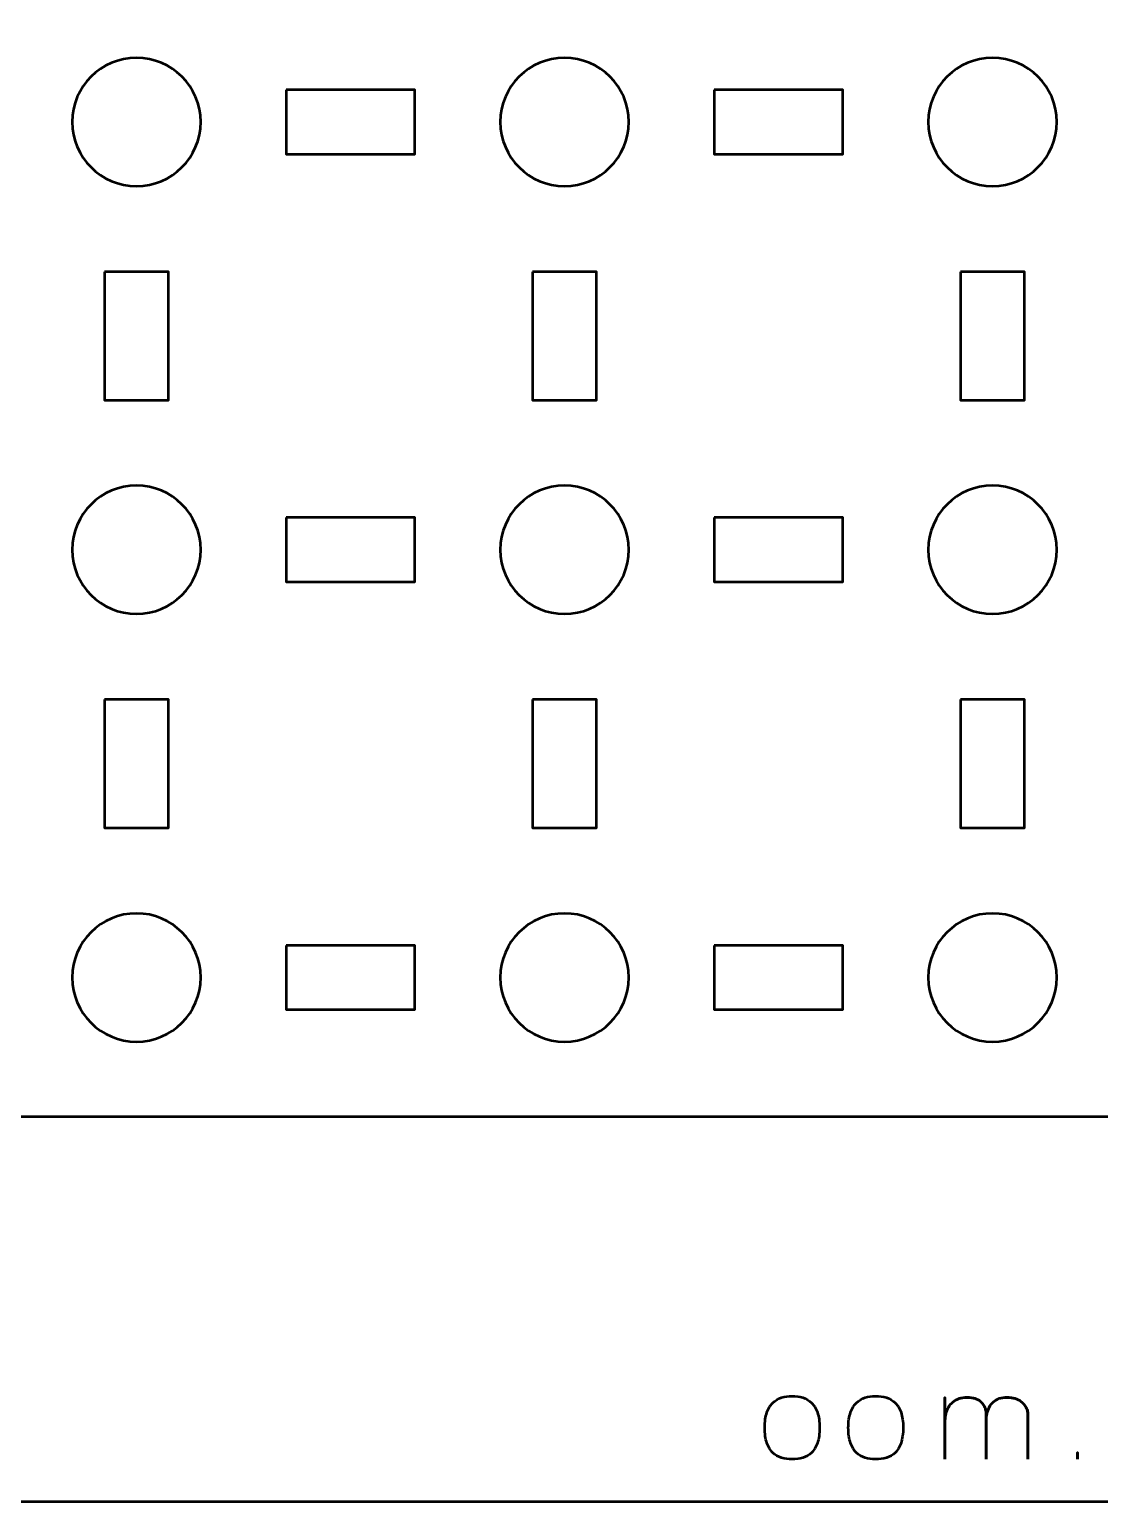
# Model space of a CAD drawing. Header units: centimetres. Extents: x -21 to 0, y -29.7 to 0.
# Drawn here: x -10 to -5, y -29.7 to -22.82 of the extents above; entities that cross this region are included whole.
import ezdxf

# ---------------------------------------------------------------- set-up
doc = ezdxf.new("R2010")
doc.units = ezdxf.units.CM
doc.header["$MEASUREMENT"] = 0
doc.layers.add('Layer 1', color=7, linetype='Continuous')

msp = doc.modelspace()

# ---------------------------------------------------------------- linework, layer by layer
at = {"layer": 'Layer 1', "color": 22, "lineweight": 53}
msp.add_open_spline([(-21.00003, -29.19996), (-21.00003, -29.19996), (-21.00003, -0.49992), (-21.00003, -0.49992), (-21.00003, -0.49992), (-21.00003, -0.22295), (-20.77694, 0.00004), (-20.49994, 0.00004), (-20.49994, 0.00004), (-20.49994, 0.00004), (-0.50008, 0.00004), (-0.50008, 0.00004), (-0.50008, 0.00004), (-0.22294, 0.00004), (0.00002, -0.22295), (0.00002, -0.49992), (0.00002, -0.49992), (0.00002, -0.49992), (0.00002, -29.19996), (0.00002, -29.19996), (0.00002, -29.19996), (0.00002, -29.47696), (-0.22294, -29.70005), (-0.50008, -29.70005), (-0.50008, -29.70005), (-0.50008, -29.70005), (-20.49994, -29.70005), (-20.49994, -29.70005), (-20.49994, -29.70005), (-20.77694, -29.70005), (-21.00003, -29.47696), (-21.00003, -29.19996)], degree=3, knots=[0, 0, 0, 0, 0.125, 0.125, 0.125, 0.125, 0.25, 0.25, 0.25, 0.25, 0.375, 0.375, 0.375, 0.375, 0.5, 0.5, 0.5, 0.5, 0.625, 0.625, 0.625, 0.625, 0.75, 0.75, 0.75, 0.75, 0.875, 0.875, 0.875, 0.875, 1, 1, 1, 1], dxfattribs=at)
at = {"layer": 'Layer 1', "color": 2, "lineweight": 53}
msp.add_open_spline([(-19.64997, -16.59999), (-19.64997, -16.59999), (-1.35004, -16.59999), (-1.35004, -16.59999), (-1.35004, -16.59999), (-1.07304, -16.59999), (-0.84994, -16.82309), (-0.84994, -17.10009), (-0.84994, -17.10009), (-0.84994, -17.10009), (-0.84994, -27.40007), (-0.84994, -27.40007), (-0.84994, -27.40007), (-0.84994, -27.67707), (-1.07304, -27.90003), (-1.35004, -27.90003), (-1.35004, -27.90003), (-1.35004, -27.90003), (-19.64997, -27.90003), (-19.64997, -27.90003), (-19.64997, -27.90003), (-19.92697, -27.90003), (-20.15006, -27.67707), (-20.15006, -27.40007), (-20.15006, -27.40007), (-20.15006, -27.40007), (-20.15006, -17.10009), (-20.15006, -17.10009), (-20.15006, -17.10009), (-20.15006, -16.82309), (-19.92697, -16.59999), (-19.64997, -16.59999)], degree=3, knots=[0, 0, 0, 0, 0.125, 0.125, 0.125, 0.125, 0.25, 0.25, 0.25, 0.25, 0.375, 0.375, 0.375, 0.375, 0.5, 0.5, 0.5, 0.5, 0.625, 0.625, 0.625, 0.625, 0.75, 0.75, 0.75, 0.75, 0.875, 0.875, 0.875, 0.875, 1, 1, 1, 1], dxfattribs=at)
at = {"layer": 'Layer 1', "lineweight": 53}
for points in [[(-9.20005, -23.24999), (-9.20005, -23.41576), (-9.33439, -23.55), (-9.50002, -23.55), (-9.50002, -23.55), (-9.66568, -23.55), (-9.80002, -23.41576), (-9.80002, -23.24999), (-9.80002, -23.24999), (-9.80002, -23.08433), (-9.66568, -22.94999), (-9.50002, -22.94999), (-9.50002, -22.94999), (-9.33439, -22.94999), (-9.20005, -23.08433), (-9.20005, -23.24999)], [(-7.19994, -23.24999), (-7.19994, -23.41576), (-7.33432, -23.55), (-7.49995, -23.55), (-7.49995, -23.55), (-7.66572, -23.55), (-7.79995, -23.41576), (-7.79995, -23.24999), (-7.79995, -23.24999), (-7.79995, -23.08433), (-7.66572, -22.94999), (-7.49995, -22.94999), (-7.49995, -22.94999), (-7.33432, -22.94999), (-7.19994, -23.08433), (-7.19994, -23.24999)], [(-5.20001, -23.24999), (-5.20001, -23.41576), (-5.33435, -23.55), (-5.50001, -23.55), (-5.50001, -23.55), (-5.66564, -23.55), (-5.80002, -23.41576), (-5.80002, -23.24999), (-5.80002, -23.24999), (-5.80002, -23.08433), (-5.66564, -22.94999), (-5.50001, -22.94999), (-5.50001, -22.94999), (-5.33435, -22.94999), (-5.20001, -23.08433), (-5.20001, -23.24999)], [(-8.8, -23.10006), (-8.8, -23.10006), (-8.2, -23.10006), (-8.2, -23.10006), (-8.2, -23.10006), (-8.2, -23.10006), (-8.2, -23.40006), (-8.2, -23.40006), (-8.2, -23.40006), (-8.2, -23.40006), (-8.8, -23.40006), (-8.8, -23.40006), (-8.8, -23.40006), (-8.8, -23.40006), (-8.8, -23.10006), (-8.8, -23.10006)], [(-6.80004, -23.10006), (-6.80004, -23.10006), (-6.20003, -23.10006), (-6.20003, -23.10006), (-6.20003, -23.10006), (-6.20003, -23.10006), (-6.20003, -23.40006), (-6.20003, -23.40006), (-6.20003, -23.40006), (-6.20003, -23.40006), (-6.80004, -23.40006), (-6.80004, -23.40006), (-6.80004, -23.40006), (-6.80004, -23.40006), (-6.80004, -23.10006), (-6.80004, -23.10006)], [(-9.64995, -23.95005), (-9.64995, -23.95005), (-9.34995, -23.95005), (-9.34995, -23.95005), (-9.34995, -23.95005), (-9.34995, -23.95005), (-9.34995, -24.55005), (-9.34995, -24.55005), (-9.34995, -24.55005), (-9.34995, -24.55005), (-9.64995, -24.55005), (-9.64995, -24.55005), (-9.64995, -24.55005), (-9.64995, -24.55005), (-9.64995, -23.95005), (-9.64995, -23.95005)], [(-7.65002, -23.95005), (-7.65002, -23.95005), (-7.35002, -23.95005), (-7.35002, -23.95005), (-7.35002, -23.95005), (-7.35002, -23.95005), (-7.35002, -24.55005), (-7.35002, -24.55005), (-7.35002, -24.55005), (-7.35002, -24.55005), (-7.65002, -24.55005), (-7.65002, -24.55005), (-7.65002, -24.55005), (-7.65002, -24.55005), (-7.65002, -23.95005), (-7.65002, -23.95005)], [(-5.65009, -23.95005), (-5.65009, -23.95005), (-5.35008, -23.95005), (-5.35008, -23.95005), (-5.35008, -23.95005), (-5.35008, -23.95005), (-5.35008, -24.55005), (-5.35008, -24.55005), (-5.35008, -24.55005), (-5.35008, -24.55005), (-5.65009, -24.55005), (-5.65009, -24.55005), (-5.65009, -24.55005), (-5.65009, -24.55005), (-5.65009, -23.95005), (-5.65009, -23.95005)], [(-9.20005, -25.25007), (-9.20005, -25.4157), (-9.33439, -25.55007), (-9.50002, -25.55007), (-9.50002, -25.55007), (-9.66568, -25.55007), (-9.80002, -25.4157), (-9.80002, -25.25007), (-9.80002, -25.25007), (-9.80002, -25.0843), (-9.66568, -24.95006), (-9.50002, -24.95006), (-9.50002, -24.95006), (-9.33439, -24.95006), (-9.20005, -25.0843), (-9.20005, -25.25007)], [(-7.19994, -25.25007), (-7.19994, -25.4157), (-7.33432, -25.55007), (-7.49995, -25.55007), (-7.49995, -25.55007), (-7.66572, -25.55007), (-7.79995, -25.4157), (-7.79995, -25.25007), (-7.79995, -25.25007), (-7.79995, -25.0843), (-7.66572, -24.95006), (-7.49995, -24.95006), (-7.49995, -24.95006), (-7.33432, -24.95006), (-7.19994, -25.0843), (-7.19994, -25.25007)], [(-5.20001, -25.25007), (-5.20001, -25.4157), (-5.33435, -25.55007), (-5.50001, -25.55007), (-5.50001, -25.55007), (-5.66564, -25.55007), (-5.80002, -25.4157), (-5.80002, -25.25007), (-5.80002, -25.25007), (-5.80002, -25.0843), (-5.66564, -24.95006), (-5.50001, -24.95006), (-5.50001, -24.95006), (-5.33435, -24.95006), (-5.20001, -25.0843), (-5.20001, -25.25007)], [(-8.8, -25.1), (-8.8, -25.1), (-8.2, -25.1), (-8.2, -25.1), (-8.2, -25.1), (-8.2, -25.1), (-8.2, -25.4), (-8.2, -25.4), (-8.2, -25.4), (-8.2, -25.4), (-8.8, -25.4), (-8.8, -25.4), (-8.8, -25.4), (-8.8, -25.4), (-8.8, -25.1), (-8.8, -25.1)], [(-6.80004, -25.1), (-6.80004, -25.1), (-6.20003, -25.1), (-6.20003, -25.1), (-6.20003, -25.1), (-6.20003, -25.1), (-6.20003, -25.4), (-6.20003, -25.4), (-6.20003, -25.4), (-6.20003, -25.4), (-6.80004, -25.4), (-6.80004, -25.4), (-6.80004, -25.4), (-6.80004, -25.4), (-6.80004, -25.1), (-6.80004, -25.1)], [(-9.64995, -25.94998), (-9.64995, -25.94998), (-9.34995, -25.94998), (-9.34995, -25.94998), (-9.34995, -25.94998), (-9.34995, -25.94998), (-9.34995, -26.54998), (-9.34995, -26.54998), (-9.34995, -26.54998), (-9.34995, -26.54998), (-9.64995, -26.54998), (-9.64995, -26.54998), (-9.64995, -26.54998), (-9.64995, -26.54998), (-9.64995, -25.94998), (-9.64995, -25.94998)], [(-7.65002, -25.94998), (-7.65002, -25.94998), (-7.35002, -25.94998), (-7.35002, -25.94998), (-7.35002, -25.94998), (-7.35002, -25.94998), (-7.35002, -26.54998), (-7.35002, -26.54998), (-7.35002, -26.54998), (-7.35002, -26.54998), (-7.65002, -26.54998), (-7.65002, -26.54998), (-7.65002, -26.54998), (-7.65002, -26.54998), (-7.65002, -25.94998), (-7.65002, -25.94998)], [(-5.65009, -25.94998), (-5.65009, -25.94998), (-5.35008, -25.94998), (-5.35008, -25.94998), (-5.35008, -25.94998), (-5.35008, -25.94998), (-5.35008, -26.54998), (-5.35008, -26.54998), (-5.35008, -26.54998), (-5.35008, -26.54998), (-5.65009, -26.54998), (-5.65009, -26.54998), (-5.65009, -26.54998), (-5.65009, -26.54998), (-5.65009, -25.94998), (-5.65009, -25.94998)], [(-9.20005, -27.25003), (-9.20005, -27.41566), (-9.33439, -27.55), (-9.50002, -27.55), (-9.50002, -27.55), (-9.66568, -27.55), (-9.80002, -27.41566), (-9.80002, -27.25003), (-9.80002, -27.25003), (-9.80002, -27.08437), (-9.66568, -26.95003), (-9.50002, -26.95003), (-9.50002, -26.95003), (-9.33439, -26.95003), (-9.20005, -27.08437), (-9.20005, -27.25003)], [(-7.19994, -27.25003), (-7.19994, -27.41566), (-7.33432, -27.55), (-7.49995, -27.55), (-7.49995, -27.55), (-7.66572, -27.55), (-7.79995, -27.41566), (-7.79995, -27.25003), (-7.79995, -27.25003), (-7.79995, -27.08437), (-7.66572, -26.95003), (-7.49995, -26.95003), (-7.49995, -26.95003), (-7.33432, -26.95003), (-7.19994, -27.08437), (-7.19994, -27.25003)], [(-5.20001, -27.25003), (-5.20001, -27.41566), (-5.33435, -27.55), (-5.50001, -27.55), (-5.50001, -27.55), (-5.66564, -27.55), (-5.80002, -27.41566), (-5.80002, -27.25003), (-5.80002, -27.25003), (-5.80002, -27.08437), (-5.66564, -26.95003), (-5.50001, -26.95003), (-5.50001, -26.95003), (-5.33435, -26.95003), (-5.20001, -27.08437), (-5.20001, -27.25003)], [(-8.8, -27.1001), (-8.8, -27.1001), (-8.2, -27.1001), (-8.2, -27.1001), (-8.2, -27.1001), (-8.2, -27.1001), (-8.2, -27.40011), (-8.2, -27.40011), (-8.2, -27.40011), (-8.2, -27.40011), (-8.8, -27.40011), (-8.8, -27.40011), (-8.8, -27.40011), (-8.8, -27.40011), (-8.8, -27.1001), (-8.8, -27.1001)], [(-6.80004, -27.1001), (-6.80004, -27.1001), (-6.20003, -27.1001), (-6.20003, -27.1001), (-6.20003, -27.1001), (-6.20003, -27.1001), (-6.20003, -27.40011), (-6.20003, -27.40011), (-6.20003, -27.40011), (-6.20003, -27.40011), (-6.80004, -27.40011), (-6.80004, -27.40011), (-6.80004, -27.40011), (-6.80004, -27.40011), (-6.80004, -27.1001), (-6.80004, -27.1001)]]:
    msp.add_open_spline(points, degree=3, knots=[0, 0, 0, 0, 0.25, 0.25, 0.25, 0.25, 0.5, 0.5, 0.5, 0.5, 0.75, 0.75, 0.75, 0.75, 1, 1, 1, 1], dxfattribs=at)
at = {"layer": 'Layer 1', "color": 30, "lineweight": 53}
for points, knots in [([(-6.43627, -29.50247), (-6.41849, -29.50256), (-6.40194, -29.50031), (-6.38651, -29.49551), (-6.38651, -29.49551), (-6.37108, -29.49071), (-6.35744, -29.48271), (-6.34577, -29.47152), (-6.34577, -29.47152), (-6.33401, -29.46033), (-6.32489, -29.44518), (-6.31821, -29.42599), (-6.31821, -29.42599), (-6.31163, -29.40689), (-6.30824, -29.38309), (-6.30814, -29.35459), (-6.30814, -29.35459), (-6.30824, -29.32618), (-6.31163, -29.30247), (-6.31821, -29.28347), (-6.31821, -29.28347), (-6.32489, -29.26446), (-6.33401, -29.24932), (-6.34577, -29.23812), (-6.34577, -29.23812), (-6.35744, -29.22702), (-6.37108, -29.21903), (-6.38651, -29.21423), (-6.38651, -29.21423), (-6.40194, -29.20943), (-6.41849, -29.20717), (-6.43627, -29.20727), (-6.43627, -29.20727), (-6.45386, -29.20717), (-6.47042, -29.20943), (-6.48585, -29.21423), (-6.48585, -29.21423), (-6.50128, -29.21903), (-6.51482, -29.22702), (-6.52658, -29.23812), (-6.52658, -29.23812), (-6.53834, -29.24932), (-6.54756, -29.26446), (-6.55424, -29.28347), (-6.55424, -29.28347), (-6.56092, -29.30247), (-6.56431, -29.32618), (-6.5644, -29.35459), (-6.5644, -29.35459), (-6.56431, -29.38309), (-6.56092, -29.40689), (-6.55424, -29.42599), (-6.55424, -29.42599), (-6.54756, -29.44518), (-6.53834, -29.46033), (-6.52658, -29.47152), (-6.52658, -29.47152), (-6.51482, -29.48271), (-6.50128, -29.49071), (-6.48585, -29.49551), (-6.48585, -29.49551), (-6.47042, -29.50031), (-6.45386, -29.50256), (-6.43627, -29.50247)], [0, 0, 0, 0, 0.0625, 0.0625, 0.0625, 0.0625, 0.125, 0.125, 0.125, 0.125, 0.1875, 0.1875, 0.1875, 0.1875, 0.25, 0.25, 0.25, 0.25, 0.3125, 0.3125, 0.3125, 0.3125, 0.375, 0.375, 0.375, 0.375, 0.4375, 0.4375, 0.4375, 0.4375, 0.5, 0.5, 0.5, 0.5, 0.5625, 0.5625, 0.5625, 0.5625, 0.625, 0.625, 0.625, 0.625, 0.6875, 0.6875, 0.6875, 0.6875, 0.75, 0.75, 0.75, 0.75, 0.8125, 0.8125, 0.8125, 0.8125, 0.875, 0.875, 0.875, 0.875, 0.9375, 0.9375, 0.9375, 0.9375, 1, 1, 1, 1]), ([(-6.43627, -29.50247), (-6.41849, -29.50256), (-6.40194, -29.50031), (-6.38651, -29.49551), (-6.38651, -29.49551), (-6.37108, -29.49071), (-6.35744, -29.48271), (-6.34577, -29.47152), (-6.34577, -29.47152), (-6.33401, -29.46033), (-6.32489, -29.44518), (-6.31821, -29.42599), (-6.31821, -29.42599), (-6.31163, -29.40689), (-6.30824, -29.38309), (-6.30814, -29.35459), (-6.30814, -29.35459), (-6.30824, -29.32618), (-6.31163, -29.30247), (-6.31821, -29.28347), (-6.31821, -29.28347), (-6.32489, -29.26446), (-6.33401, -29.24932), (-6.34577, -29.23812), (-6.34577, -29.23812), (-6.35744, -29.22702), (-6.37108, -29.21903), (-6.38651, -29.21423), (-6.38651, -29.21423), (-6.40194, -29.20943), (-6.41849, -29.20717), (-6.43627, -29.20727), (-6.43627, -29.20727), (-6.45386, -29.20717), (-6.47042, -29.20943), (-6.48585, -29.21423), (-6.48585, -29.21423), (-6.50128, -29.21903), (-6.51482, -29.22702), (-6.52658, -29.23812), (-6.52658, -29.23812), (-6.53834, -29.24932), (-6.54756, -29.26446), (-6.55424, -29.28347), (-6.55424, -29.28347), (-6.56092, -29.30247), (-6.56431, -29.32618), (-6.5644, -29.35459), (-6.5644, -29.35459), (-6.56431, -29.38309), (-6.56092, -29.40689), (-6.55424, -29.42599), (-6.55424, -29.42599), (-6.54756, -29.44518), (-6.53834, -29.46033), (-6.52658, -29.47152), (-6.52658, -29.47152), (-6.51482, -29.48271), (-6.50128, -29.49071), (-6.48585, -29.49551), (-6.48585, -29.49551), (-6.47042, -29.50031), (-6.45386, -29.50256), (-6.43627, -29.50247)], [0, 0, 0, 0, 0.0625, 0.0625, 0.0625, 0.0625, 0.125, 0.125, 0.125, 0.125, 0.1875, 0.1875, 0.1875, 0.1875, 0.25, 0.25, 0.25, 0.25, 0.3125, 0.3125, 0.3125, 0.3125, 0.375, 0.375, 0.375, 0.375, 0.4375, 0.4375, 0.4375, 0.4375, 0.5, 0.5, 0.5, 0.5, 0.5625, 0.5625, 0.5625, 0.5625, 0.625, 0.625, 0.625, 0.625, 0.6875, 0.6875, 0.6875, 0.6875, 0.75, 0.75, 0.75, 0.75, 0.8125, 0.8125, 0.8125, 0.8125, 0.875, 0.875, 0.875, 0.875, 0.9375, 0.9375, 0.9375, 0.9375, 1, 1, 1, 1]), ([(-6.04568, -29.50247), (-6.0279, -29.50256), (-6.01135, -29.50031), (-5.99592, -29.49551), (-5.99592, -29.49551), (-5.98049, -29.49071), (-5.96685, -29.48271), (-5.95518, -29.47152), (-5.95518, -29.47152), (-5.94342, -29.46033), (-5.9343, -29.44518), (-5.92762, -29.42599), (-5.92762, -29.42599), (-5.92104, -29.40689), (-5.91765, -29.38309), (-5.91755, -29.35459), (-5.91755, -29.35459), (-5.91765, -29.32618), (-5.92104, -29.30247), (-5.92762, -29.28347), (-5.92762, -29.28347), (-5.9343, -29.26446), (-5.94342, -29.24932), (-5.95518, -29.23812), (-5.95518, -29.23812), (-5.96685, -29.22702), (-5.98049, -29.21903), (-5.99592, -29.21423), (-5.99592, -29.21423), (-6.01135, -29.20943), (-6.0279, -29.20717), (-6.04568, -29.20727), (-6.04568, -29.20727), (-6.06327, -29.20717), (-6.07983, -29.20943), (-6.09526, -29.21423), (-6.09526, -29.21423), (-6.11069, -29.21903), (-6.12423, -29.22702), (-6.13599, -29.23812), (-6.13599, -29.23812), (-6.14775, -29.24932), (-6.15697, -29.26446), (-6.16365, -29.28347), (-6.16365, -29.28347), (-6.17033, -29.30247), (-6.17372, -29.32618), (-6.17381, -29.35459), (-6.17381, -29.35459), (-6.17372, -29.38309), (-6.17033, -29.40689), (-6.16365, -29.42599), (-6.16365, -29.42599), (-6.15697, -29.44518), (-6.14775, -29.46033), (-6.13599, -29.47152), (-6.13599, -29.47152), (-6.12423, -29.48271), (-6.11069, -29.49071), (-6.09526, -29.49551), (-6.09526, -29.49551), (-6.07983, -29.50031), (-6.06327, -29.50256), (-6.04568, -29.50247)], [0, 0, 0, 0, 0.0625, 0.0625, 0.0625, 0.0625, 0.125, 0.125, 0.125, 0.125, 0.1875, 0.1875, 0.1875, 0.1875, 0.25, 0.25, 0.25, 0.25, 0.3125, 0.3125, 0.3125, 0.3125, 0.375, 0.375, 0.375, 0.375, 0.4375, 0.4375, 0.4375, 0.4375, 0.5, 0.5, 0.5, 0.5, 0.5625, 0.5625, 0.5625, 0.5625, 0.625, 0.625, 0.625, 0.625, 0.6875, 0.6875, 0.6875, 0.6875, 0.75, 0.75, 0.75, 0.75, 0.8125, 0.8125, 0.8125, 0.8125, 0.875, 0.875, 0.875, 0.875, 0.9375, 0.9375, 0.9375, 0.9375, 1, 1, 1, 1]), ([(-6.04568, -29.50247), (-6.0279, -29.50256), (-6.01135, -29.50031), (-5.99592, -29.49551), (-5.99592, -29.49551), (-5.98049, -29.49071), (-5.96685, -29.48271), (-5.95518, -29.47152), (-5.95518, -29.47152), (-5.94342, -29.46033), (-5.9343, -29.44518), (-5.92762, -29.42599), (-5.92762, -29.42599), (-5.92104, -29.40689), (-5.91765, -29.38309), (-5.91755, -29.35459), (-5.91755, -29.35459), (-5.91765, -29.32618), (-5.92104, -29.30247), (-5.92762, -29.28347), (-5.92762, -29.28347), (-5.9343, -29.26446), (-5.94342, -29.24932), (-5.95518, -29.23812), (-5.95518, -29.23812), (-5.96685, -29.22702), (-5.98049, -29.21903), (-5.99592, -29.21423), (-5.99592, -29.21423), (-6.01135, -29.20943), (-6.0279, -29.20717), (-6.04568, -29.20727), (-6.04568, -29.20727), (-6.06327, -29.20717), (-6.07983, -29.20943), (-6.09526, -29.21423), (-6.09526, -29.21423), (-6.11069, -29.21903), (-6.12423, -29.22702), (-6.13599, -29.23812), (-6.13599, -29.23812), (-6.14775, -29.24932), (-6.15697, -29.26446), (-6.16365, -29.28347), (-6.16365, -29.28347), (-6.17033, -29.30247), (-6.17372, -29.32618), (-6.17381, -29.35459), (-6.17381, -29.35459), (-6.17372, -29.38309), (-6.17033, -29.40689), (-6.16365, -29.42599), (-6.16365, -29.42599), (-6.15697, -29.44518), (-6.14775, -29.46033), (-6.13599, -29.47152), (-6.13599, -29.47152), (-6.12423, -29.48271), (-6.11069, -29.49071), (-6.09526, -29.49551), (-6.09526, -29.49551), (-6.07983, -29.50031), (-6.06327, -29.50256), (-6.04568, -29.50247)], [0, 0, 0, 0, 0.0625, 0.0625, 0.0625, 0.0625, 0.125, 0.125, 0.125, 0.125, 0.1875, 0.1875, 0.1875, 0.1875, 0.25, 0.25, 0.25, 0.25, 0.3125, 0.3125, 0.3125, 0.3125, 0.375, 0.375, 0.375, 0.375, 0.4375, 0.4375, 0.4375, 0.4375, 0.5, 0.5, 0.5, 0.5, 0.5625, 0.5625, 0.5625, 0.5625, 0.625, 0.625, 0.625, 0.625, 0.6875, 0.6875, 0.6875, 0.6875, 0.75, 0.75, 0.75, 0.75, 0.8125, 0.8125, 0.8125, 0.8125, 0.875, 0.875, 0.875, 0.875, 0.9375, 0.9375, 0.9375, 0.9375, 1, 1, 1, 1]), ([(-5.52979, -29.50247), (-5.52979, -29.50238), (-5.52979, -29.49965), (-5.52979, -29.49429), (-5.52979, -29.49429), (-5.52979, -29.48902), (-5.52979, -29.48177), (-5.52979, -29.47265), (-5.52979, -29.47265), (-5.52979, -29.46343), (-5.52979, -29.45308), (-5.52979, -29.44142), (-5.52979, -29.44142), (-5.52979, -29.42985), (-5.52979, -29.41771), (-5.52979, -29.40492), (-5.52979, -29.40492), (-5.52979, -29.39222), (-5.52979, -29.3797), (-5.52979, -29.36729), (-5.52979, -29.36729), (-5.52979, -29.35487), (-5.52979, -29.3432), (-5.52979, -29.33248), (-5.52979, -29.33248), (-5.52979, -29.32166), (-5.52979, -29.31244), (-5.52979, -29.30463), (-5.52979, -29.30463), (-5.52979, -29.29692), (-5.52979, -29.29137), (-5.52979, -29.28798), (-5.52979, -29.28798), (-5.52969, -29.28271), (-5.53054, -29.27679), (-5.53214, -29.2703), (-5.53214, -29.2703), (-5.53374, -29.26371), (-5.53647, -29.25713), (-5.54032, -29.25054), (-5.54032, -29.25054), (-5.54418, -29.24386), (-5.54954, -29.23775), (-5.55622, -29.2321), (-5.55622, -29.2321), (-5.56299, -29.22646), (-5.57146, -29.22194), (-5.58162, -29.21846), (-5.58162, -29.21846), (-5.59188, -29.21498), (-5.6041, -29.2131), (-5.6184, -29.21291), (-5.6184, -29.21291), (-5.6327, -29.21291), (-5.6455, -29.21489), (-5.65669, -29.21884), (-5.65669, -29.21884), (-5.66798, -29.22288), (-5.67767, -29.22843), (-5.68595, -29.23549), (-5.68595, -29.23549), (-5.69413, -29.24255), (-5.701, -29.25064), (-5.70636, -29.25985), (-5.70636, -29.25985), (-5.71172, -29.26898), (-5.71568, -29.27867), (-5.71831, -29.28902), (-5.71831, -29.28902), (-5.72094, -29.29927), (-5.72226, -29.30971), (-5.72226, -29.32016), (-5.72226, -29.32016), (-5.72226, -29.30971), (-5.72094, -29.29927), (-5.71831, -29.28902), (-5.71831, -29.28902), (-5.71568, -29.27867), (-5.71172, -29.26898), (-5.70636, -29.25985), (-5.70636, -29.25985), (-5.701, -29.25064), (-5.69413, -29.24255), (-5.68595, -29.23549), (-5.68595, -29.23549), (-5.67767, -29.22843), (-5.66798, -29.22288), (-5.65669, -29.21884), (-5.65669, -29.21884), (-5.6455, -29.21489), (-5.6327, -29.21291), (-5.6184, -29.21291), (-5.6184, -29.21291), (-5.6041, -29.2131), (-5.59188, -29.21498), (-5.58162, -29.21846), (-5.58162, -29.21846), (-5.57146, -29.22194), (-5.56299, -29.22646), (-5.55622, -29.2321), (-5.55622, -29.2321), (-5.54954, -29.23775), (-5.54418, -29.24386), (-5.54032, -29.25054), (-5.54032, -29.25054), (-5.53647, -29.25713), (-5.53374, -29.26371), (-5.53214, -29.2703), (-5.53214, -29.2703), (-5.53054, -29.27679), (-5.52969, -29.28271), (-5.52979, -29.28798), (-5.52979, -29.28798), (-5.52979, -29.29137), (-5.52979, -29.29692), (-5.52979, -29.30463), (-5.52979, -29.30463), (-5.52979, -29.31244), (-5.52979, -29.32166), (-5.52979, -29.33248), (-5.52979, -29.33248), (-5.52979, -29.3432), (-5.52979, -29.35487), (-5.52979, -29.36729), (-5.52979, -29.36729), (-5.52979, -29.3797), (-5.52979, -29.39222), (-5.52979, -29.40492), (-5.52979, -29.40492), (-5.52979, -29.41771), (-5.52979, -29.42985), (-5.52979, -29.44142), (-5.52979, -29.44142), (-5.52979, -29.45308), (-5.52979, -29.46343), (-5.52979, -29.47265), (-5.52979, -29.47265), (-5.52979, -29.48177), (-5.52979, -29.48902), (-5.52979, -29.49429), (-5.52979, -29.49429), (-5.52979, -29.49965), (-5.52979, -29.50238), (-5.52979, -29.50247)], [0, 0, 0, 0, 0.0277778, 0.0277778, 0.0277778, 0.0277778, 0.0555556, 0.0555556, 0.0555556, 0.0555556, 0.0833333, 0.0833333, 0.0833333, 0.0833333, 0.1111111, 0.1111111, 0.1111111, 0.1111111, 0.1388889, 0.1388889, 0.1388889, 0.1388889, 0.1666667, 0.1666667, 0.1666667, 0.1666667, 0.1944444, 0.1944444, 0.1944444, 0.1944444, 0.2222222, 0.2222222, 0.2222222, 0.2222222, 0.25, 0.25, 0.25, 0.25, 0.2777778, 0.2777778, 0.2777778, 0.2777778, 0.3055556, 0.3055556, 0.3055556, 0.3055556, 0.3333333, 0.3333333, 0.3333333, 0.3333333, 0.3611111, 0.3611111, 0.3611111, 0.3611111, 0.3888889, 0.3888889, 0.3888889, 0.3888889, 0.4166667, 0.4166667, 0.4166667, 0.4166667, 0.4444444, 0.4444444, 0.4444444, 0.4444444, 0.4722222, 0.4722222, 0.4722222, 0.4722222, 0.5, 0.5, 0.5, 0.5, 0.5277778, 0.5277778, 0.5277778, 0.5277778, 0.5555556, 0.5555556, 0.5555556, 0.5555556, 0.5833333, 0.5833333, 0.5833333, 0.5833333, 0.6111111, 0.6111111, 0.6111111, 0.6111111, 0.6388889, 0.6388889, 0.6388889, 0.6388889, 0.6666667, 0.6666667, 0.6666667, 0.6666667, 0.6944444, 0.6944444, 0.6944444, 0.6944444, 0.7222222, 0.7222222, 0.7222222, 0.7222222, 0.75, 0.75, 0.75, 0.75, 0.7777778, 0.7777778, 0.7777778, 0.7777778, 0.8055556, 0.8055556, 0.8055556, 0.8055556, 0.8333333, 0.8333333, 0.8333333, 0.8333333, 0.8611111, 0.8611111, 0.8611111, 0.8611111, 0.8888889, 0.8888889, 0.8888889, 0.8888889, 0.9166667, 0.9166667, 0.9166667, 0.9166667, 0.9444444, 0.9444444, 0.9444444, 0.9444444, 0.9722222, 0.9722222, 0.9722222, 0.9722222, 1, 1, 1, 1]), ([(-5.72226, -29.50247), (-5.72226, -29.50247), (-5.72226, -29.21291), (-5.72226, -29.21291), (-5.72226, -29.21291), (-5.72226, -29.21291), (-5.72226, -29.50247), (-5.72226, -29.50247)], [0, 0, 0, 0, 0.5, 0.5, 0.5, 0.5, 1, 1, 1, 1]), ([(-5.33562, -29.50247), (-5.33562, -29.50238), (-5.33562, -29.49965), (-5.33562, -29.49429), (-5.33562, -29.49429), (-5.33562, -29.48902), (-5.33562, -29.48177), (-5.33562, -29.47265), (-5.33562, -29.47265), (-5.33562, -29.46343), (-5.33562, -29.45308), (-5.33562, -29.44142), (-5.33562, -29.44142), (-5.33562, -29.42985), (-5.33562, -29.41771), (-5.33562, -29.40492), (-5.33562, -29.40492), (-5.33562, -29.39222), (-5.33562, -29.3797), (-5.33562, -29.36729), (-5.33562, -29.36729), (-5.33562, -29.35487), (-5.33562, -29.3432), (-5.33562, -29.33248), (-5.33562, -29.33248), (-5.33562, -29.32166), (-5.33562, -29.31244), (-5.33562, -29.30463), (-5.33562, -29.30463), (-5.33562, -29.29692), (-5.33562, -29.29137), (-5.33562, -29.28798), (-5.33562, -29.28798), (-5.33562, -29.28271), (-5.33665, -29.27679), (-5.33882, -29.2703), (-5.33882, -29.2703), (-5.34089, -29.26371), (-5.34427, -29.25713), (-5.34898, -29.25054), (-5.34898, -29.25054), (-5.35359, -29.24386), (-5.3597, -29.23775), (-5.36723, -29.2321), (-5.36723, -29.2321), (-5.37475, -29.22646), (-5.38388, -29.22194), (-5.3946, -29.21846), (-5.3946, -29.21846), (-5.40533, -29.21498), (-5.41784, -29.2131), (-5.43214, -29.21291), (-5.43214, -29.21291), (-5.44644, -29.21291), (-5.45904, -29.21489), (-5.46986, -29.21884), (-5.46986, -29.21884), (-5.48059, -29.22288), (-5.48981, -29.22843), (-5.49752, -29.23549), (-5.49752, -29.23549), (-5.50514, -29.24255), (-5.51125, -29.25064), (-5.51605, -29.25985), (-5.51605, -29.25985), (-5.52085, -29.26898), (-5.52433, -29.27867), (-5.52649, -29.28902), (-5.52649, -29.28902), (-5.52875, -29.29927), (-5.52979, -29.30971), (-5.52979, -29.32016), (-5.52979, -29.32016), (-5.52979, -29.30971), (-5.52875, -29.29927), (-5.52649, -29.28902), (-5.52649, -29.28902), (-5.52433, -29.27867), (-5.52085, -29.26898), (-5.51605, -29.25985), (-5.51605, -29.25985), (-5.51125, -29.25064), (-5.50514, -29.24255), (-5.49752, -29.23549), (-5.49752, -29.23549), (-5.48981, -29.22843), (-5.48059, -29.22288), (-5.46986, -29.21884), (-5.46986, -29.21884), (-5.45904, -29.21489), (-5.44644, -29.21291), (-5.43214, -29.21291), (-5.43214, -29.21291), (-5.41784, -29.2131), (-5.40533, -29.21498), (-5.3946, -29.21846), (-5.3946, -29.21846), (-5.38388, -29.22194), (-5.37475, -29.22646), (-5.36723, -29.2321), (-5.36723, -29.2321), (-5.3597, -29.23775), (-5.35359, -29.24386), (-5.34898, -29.25054), (-5.34898, -29.25054), (-5.34427, -29.25713), (-5.34089, -29.26371), (-5.33882, -29.2703), (-5.33882, -29.2703), (-5.33665, -29.27679), (-5.33562, -29.28271), (-5.33562, -29.28798), (-5.33562, -29.28798), (-5.33562, -29.29137), (-5.33562, -29.29692), (-5.33562, -29.30463), (-5.33562, -29.30463), (-5.33562, -29.31244), (-5.33562, -29.32166), (-5.33562, -29.33248), (-5.33562, -29.33248), (-5.33562, -29.3432), (-5.33562, -29.35487), (-5.33562, -29.36729), (-5.33562, -29.36729), (-5.33562, -29.3797), (-5.33562, -29.39222), (-5.33562, -29.40492), (-5.33562, -29.40492), (-5.33562, -29.41771), (-5.33562, -29.42985), (-5.33562, -29.44142), (-5.33562, -29.44142), (-5.33562, -29.45308), (-5.33562, -29.46343), (-5.33562, -29.47265), (-5.33562, -29.47265), (-5.33562, -29.48177), (-5.33562, -29.48902), (-5.33562, -29.49429), (-5.33562, -29.49429), (-5.33562, -29.49965), (-5.33562, -29.50238), (-5.33562, -29.50247)], [0, 0, 0, 0, 0.0277778, 0.0277778, 0.0277778, 0.0277778, 0.0555556, 0.0555556, 0.0555556, 0.0555556, 0.0833333, 0.0833333, 0.0833333, 0.0833333, 0.1111111, 0.1111111, 0.1111111, 0.1111111, 0.1388889, 0.1388889, 0.1388889, 0.1388889, 0.1666667, 0.1666667, 0.1666667, 0.1666667, 0.1944444, 0.1944444, 0.1944444, 0.1944444, 0.2222222, 0.2222222, 0.2222222, 0.2222222, 0.25, 0.25, 0.25, 0.25, 0.2777778, 0.2777778, 0.2777778, 0.2777778, 0.3055556, 0.3055556, 0.3055556, 0.3055556, 0.3333333, 0.3333333, 0.3333333, 0.3333333, 0.3611111, 0.3611111, 0.3611111, 0.3611111, 0.3888889, 0.3888889, 0.3888889, 0.3888889, 0.4166667, 0.4166667, 0.4166667, 0.4166667, 0.4444444, 0.4444444, 0.4444444, 0.4444444, 0.4722222, 0.4722222, 0.4722222, 0.4722222, 0.5, 0.5, 0.5, 0.5, 0.5277778, 0.5277778, 0.5277778, 0.5277778, 0.5555556, 0.5555556, 0.5555556, 0.5555556, 0.5833333, 0.5833333, 0.5833333, 0.5833333, 0.6111111, 0.6111111, 0.6111111, 0.6111111, 0.6388889, 0.6388889, 0.6388889, 0.6388889, 0.6666667, 0.6666667, 0.6666667, 0.6666667, 0.6944444, 0.6944444, 0.6944444, 0.6944444, 0.7222222, 0.7222222, 0.7222222, 0.7222222, 0.75, 0.75, 0.75, 0.75, 0.7777778, 0.7777778, 0.7777778, 0.7777778, 0.8055556, 0.8055556, 0.8055556, 0.8055556, 0.8333333, 0.8333333, 0.8333333, 0.8333333, 0.8611111, 0.8611111, 0.8611111, 0.8611111, 0.8888889, 0.8888889, 0.8888889, 0.8888889, 0.9166667, 0.9166667, 0.9166667, 0.9166667, 0.9444444, 0.9444444, 0.9444444, 0.9444444, 0.9722222, 0.9722222, 0.9722222, 0.9722222, 1, 1, 1, 1]), ([(-5.1025, -29.50247), (-5.1025, -29.50247), (-5.1025, -29.47143), (-5.1025, -29.47143), (-5.1025, -29.47143), (-5.1025, -29.47143), (-5.1025, -29.50247), (-5.1025, -29.50247)], [0, 0, 0, 0, 0.5, 0.5, 0.5, 0.5, 1, 1, 1, 1])]:
    msp.add_open_spline(points, degree=3, knots=knots, dxfattribs=at)

doc.saveas('drawing.dxf')
